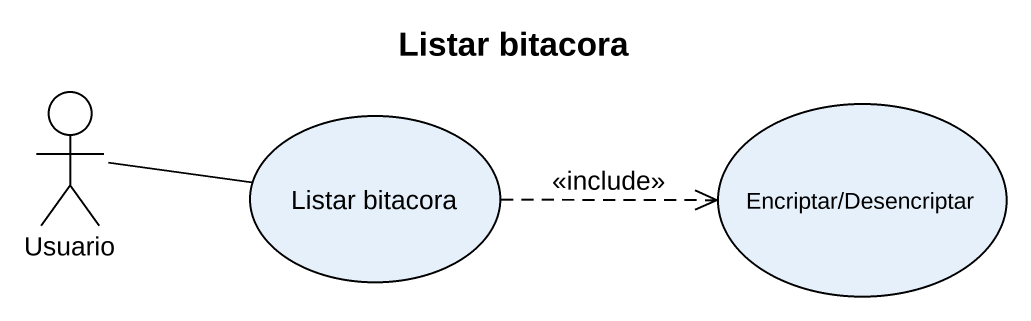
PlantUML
@startuml
title Listar bitacora
actor Usuario
usecase "Listar bitacora" as Listar_bitacora
usecase "Encriptar/Desencriptar" as Encriptar_Desencriptar
Usuario -right- Listar_bitacora
Listar_bitacora .right.> Encriptar_Desencriptar : <<include>>
@enduml
